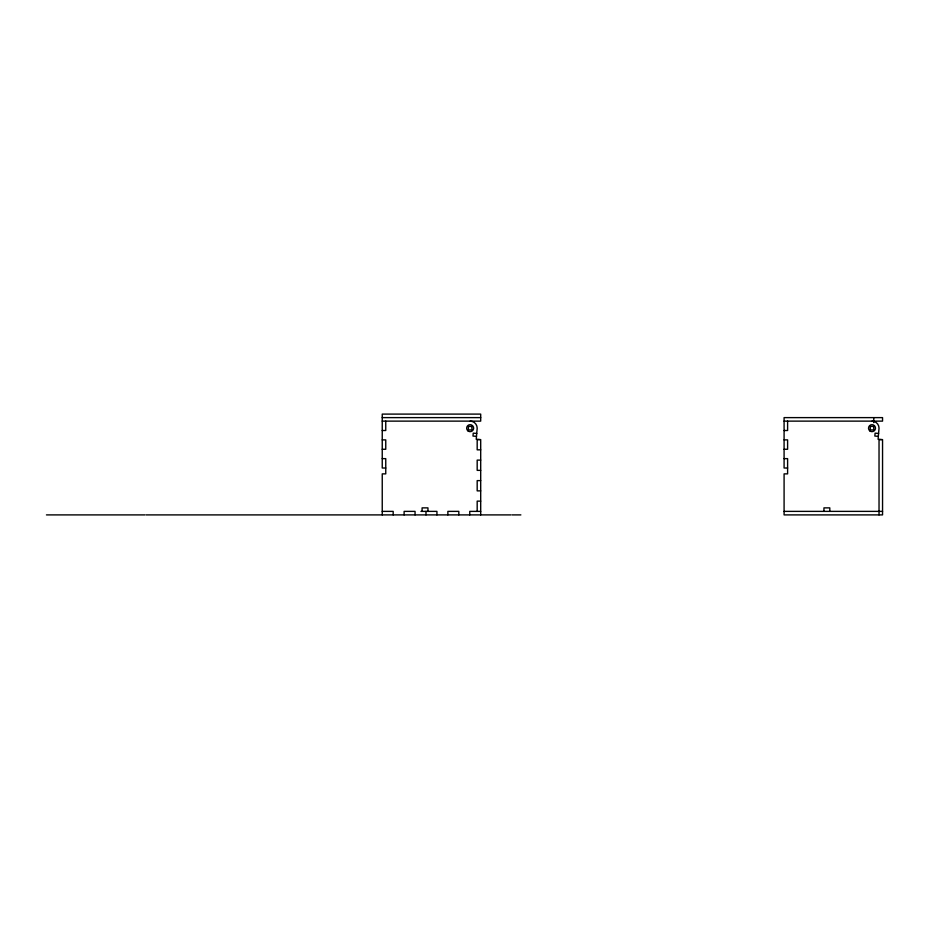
<?xml version="1.0" encoding="UTF-8"?>
<svg xmlns="http://www.w3.org/2000/svg" width="929" height="929" viewBox="0 0 929 929"><rect width="100%" height="100%" fill="white"/><g stroke="black" fill="none" stroke-linecap="round" stroke-linejoin="round"><path stroke-width="1.39" d="M382.237 417.62L480.699 417.62M382.237 421.127L480.699 421.127L480.699 414.102L382.237 414.102L382.237 468.019L385.756 468.019M784.088 421.127L882.55 421.127L882.55 417.62L784.088 417.62L784.088 468.019L787.606 468.019M382.237 430.51L385.756 430.51L385.756 421.127M784.088 430.51L787.606 430.51L787.606 421.127M382.237 439.881L385.756 439.881L385.756 449.264L382.237 449.264M784.088 439.881L787.606 439.881L787.606 449.264L784.088 449.264M480.699 449.845L477.181 449.845L477.181 439.591L480.699 439.591L480.699 514.898M382.237 458.636L385.756 458.636L385.756 473.871L382.237 473.871L382.237 514.898M784.088 458.636L787.606 458.636L787.606 473.871L784.088 473.871L784.088 514.898L882.55 514.898L882.55 439.591L879.031 439.591L879.031 514.898M480.699 460.11L477.181 460.11L477.181 470.364L480.699 470.364M480.699 480.618L477.181 480.618L477.181 490.872L480.699 490.872M480.699 501.126L477.181 501.126L477.181 511.38M382.237 511.38L393.176 511.38L393.176 514.898M420.918 511.38L436.932 511.38L436.932 514.898M480.699 511.38L469.76 511.38L469.76 514.898M784.088 511.38L882.55 511.38M46.45 514.898L144.912 514.898M146.085 514.898L510.904 514.898M512.076 514.898L520.867 514.898M878.602 433.448L875.095 433.146L874.839 436.061L878.346 436.363M881.586 439.591L878.091 439.289L879.031 428.164A7.037 7.037 0 0 0 872.006 421.127M476.74 433.448L473.244 433.146L472.989 436.061L476.484 436.363M479.736 439.591L476.229 439.289L477.181 428.164A7.037 7.037 0 0 0 470.144 421.127M873.759 417.62L873.759 422.637M829.806 511.38L829.806 507.873L823.942 507.873L823.942 511.38M458.821 514.898L458.821 511.38L447.871 511.38L447.871 514.898M427.955 511.38L427.955 507.873L422.091 507.873L422.091 511.38M425.993 511.38L425.993 514.898M415.054 514.898L415.054 511.38L404.115 511.38L404.115 514.898M471.909 426.411L468.39 426.411L468.39 429.918L471.909 429.918L471.909 426.411M873.759 426.411L870.241 426.411L870.241 429.918L873.759 429.918L873.759 426.411M468.088 430.998A3.507 3.507 0 0 0 473.627 428.524A3.507 3.507 0 0 0 468.715 424.971A3.507 3.507 0 0 0 468.088 430.998M869.95 430.998A3.507 3.507 0 0 0 875.478 428.524A3.507 3.507 0 0 0 870.578 424.971A3.507 3.507 0 0 0 869.95 430.998"/></g></svg>
